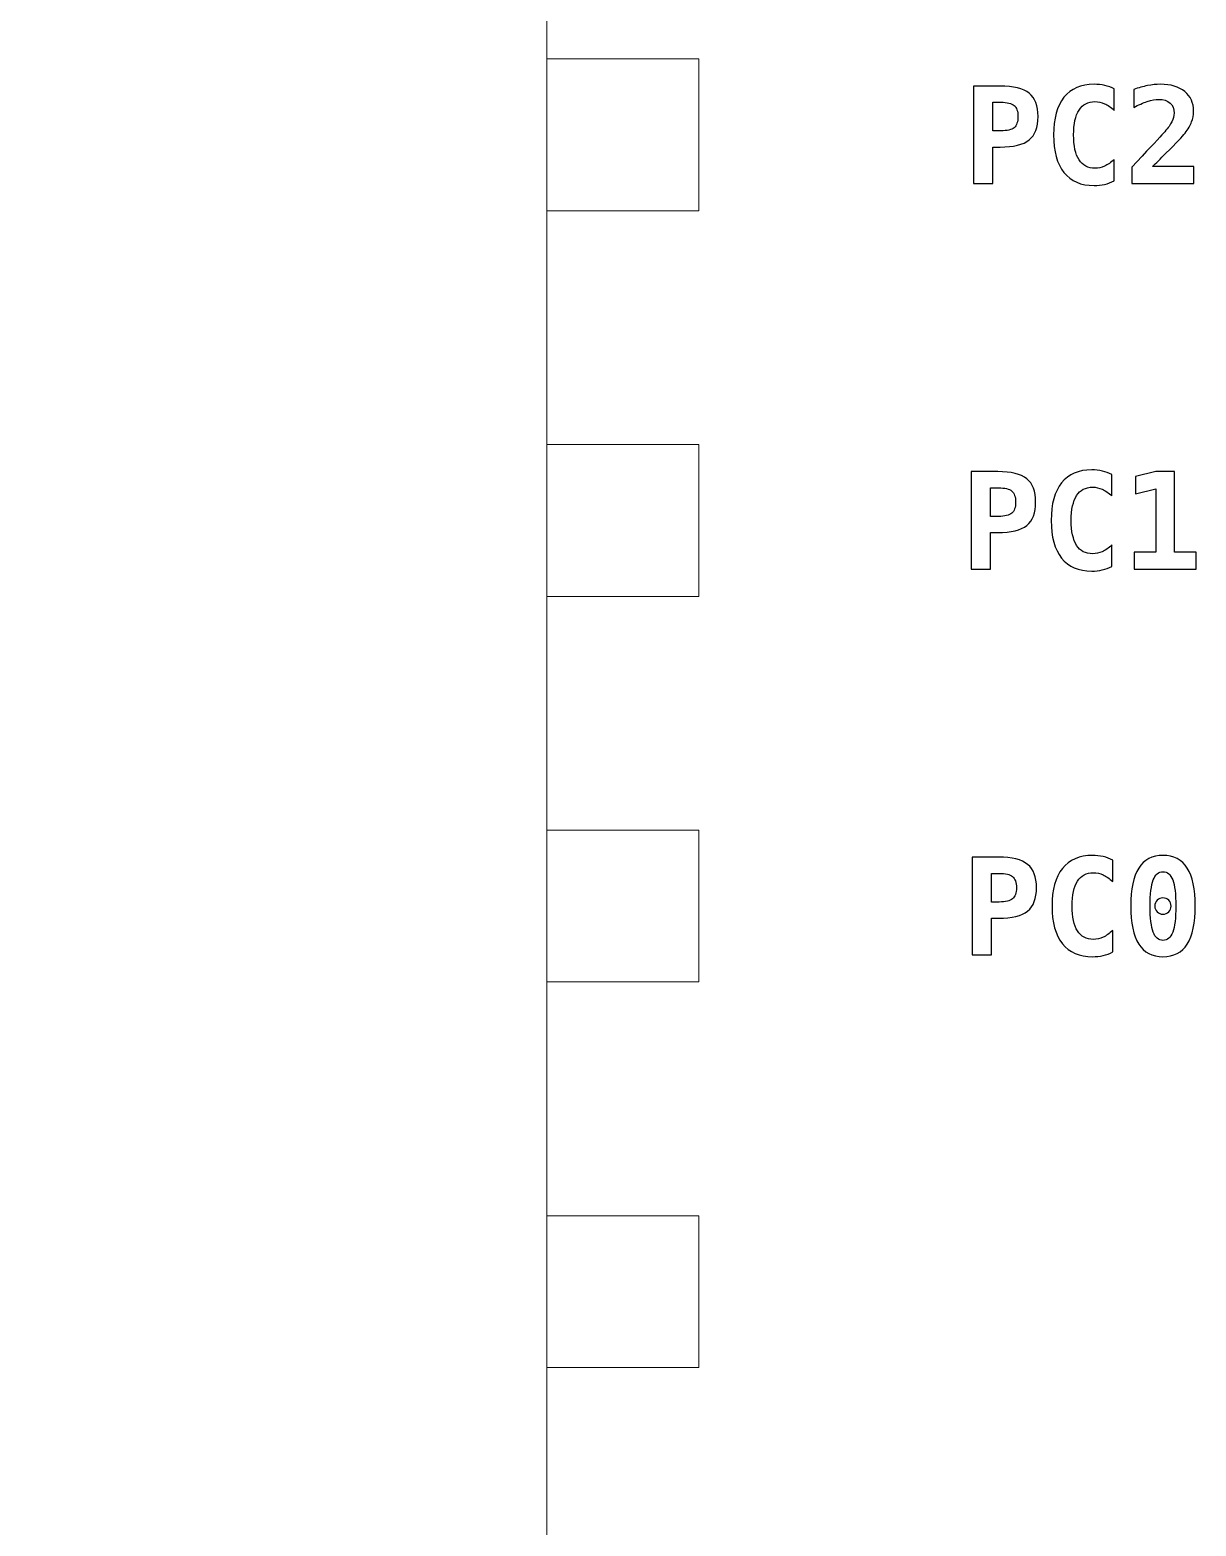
# Model space of a CAD drawing. Header units: centimetres. Extents: x -11.47 to -9.53, y -16.79 to -12.96.
# Drawn here: x -10.478 to -9.71, y -14.877 to -13.892 of the extents above; entities that cross this region are included whole.
import ezdxf

# ---------------------------------------------------------------- set-up
doc = ezdxf.new("R2010")
doc.units = ezdxf.units.CM
doc.header["$MEASUREMENT"] = 0
doc.layers.add('Layer 1', color=7, linetype='Continuous')

msp = doc.modelspace()

# ---------------------------------------------------------------- linework, layer by layer
at = {"layer": 'Layer 1', "color": 7, "lineweight": 9}
for points in [[(-10.8625, -16.575), (-10.1375, -16.575), (-10.1375, -13.125), (-10.8625, -13.125), (-10.8625, -16.575)], [(-10.1375, -14.011), (-10.0375, -14.011), (-10.0375, -13.911), (-10.1375, -13.911), (-10.1375, -14.011)], [(-10.1375, -14.265), (-10.0375, -14.265), (-10.0375, -14.165), (-10.1375, -14.165), (-10.1375, -14.265)], [(-10.1375, -14.519), (-10.0375, -14.519), (-10.0375, -14.419), (-10.1375, -14.419), (-10.1375, -14.519)], [(-10.1375, -14.773), (-10.0375, -14.773), (-10.0375, -14.673), (-10.1375, -14.673), (-10.1375, -14.773)]]:
    msp.add_lwpolyline(points, close=True, dxfattribs=at)
at = {"layer": 'Layer 1', "color": 250}
for points, knots in [([(-9.8565, -13.92881), (-9.8565, -13.92881), (-9.83905, -13.92881), (-9.83905, -13.92881), (-9.83905, -13.92881), (-9.83019, -13.92881), (-9.82381, -13.93038), (-9.81991, -13.93354), (-9.81991, -13.93354), (-9.81602, -13.9367), (-9.81408, -13.94183), (-9.81408, -13.94892), (-9.81408, -13.94892), (-9.81408, -13.956), (-9.81602, -13.96113), (-9.81991, -13.96429), (-9.81991, -13.96429), (-9.82381, -13.96745), (-9.83019, -13.96902), (-9.83905, -13.96902), (-9.83905, -13.96902), (-9.83905, -13.96902), (-9.8438, -13.96902), (-9.8438, -13.96902), (-9.8438, -13.96902), (-9.8438, -13.96902), (-9.8438, -13.9931), (-9.8438, -13.9931), (-9.8438, -13.9931), (-9.8438, -13.9931), (-9.8565, -13.9931), (-9.8565, -13.9931), (-9.8565, -13.9931), (-9.8565, -13.9931), (-9.8565, -13.92881), (-9.8565, -13.92881)], [0, 0, 0, 0, 0.111111, 0.111111, 0.111111, 0.111111, 0.222222, 0.222222, 0.222222, 0.222222, 0.333333, 0.333333, 0.333333, 0.333333, 0.444444, 0.444444, 0.444444, 0.444444, 0.555556, 0.555556, 0.555556, 0.555556, 0.666667, 0.666667, 0.666667, 0.666667, 0.777778, 0.777778, 0.777778, 0.777778, 0.888889, 0.888889, 0.888889, 0.888889, 1, 1, 1, 1]), ([(-9.76384, -13.99125), (-9.76585, -13.99228), (-9.76796, -13.99306), (-9.77018, -13.99357), (-9.77018, -13.99357), (-9.77238, -13.99408), (-9.7747, -13.99435), (-9.77714, -13.99435), (-9.77714, -13.99435), (-9.78581, -13.99435), (-9.79244, -13.9915), (-9.797, -13.98578), (-9.797, -13.98578), (-9.80157, -13.98006), (-9.80385, -13.97182), (-9.80385, -13.96101), (-9.80385, -13.96101), (-9.80385, -13.9502), (-9.80157, -13.94194), (-9.797, -13.93622), (-9.797, -13.93622), (-9.79244, -13.9305), (-9.78581, -13.92765), (-9.77714, -13.92765), (-9.77714, -13.92765), (-9.7747, -13.92765), (-9.77237, -13.92791), (-9.77013, -13.92843), (-9.77013, -13.92843), (-9.76788, -13.92894), (-9.7658, -13.92972), (-9.76384, -13.93075), (-9.76384, -13.93075), (-9.76384, -13.93075), (-9.76384, -13.94487), (-9.76384, -13.94487), (-9.76384, -13.94487), (-9.76602, -13.94286), (-9.76815, -13.94139), (-9.77019, -13.94045), (-9.77019, -13.94045), (-9.77225, -13.93952), (-9.77436, -13.93905), (-9.77655, -13.93905), (-9.77655, -13.93905), (-9.7812, -13.93905), (-9.78471, -13.94091), (-9.78708, -13.9446), (-9.78708, -13.9446), (-9.78944, -13.94828), (-9.79064, -13.95375), (-9.79064, -13.96101), (-9.79064, -13.96101), (-9.79064, -13.96826), (-9.78944, -13.97371), (-9.78708, -13.9774), (-9.78708, -13.9774), (-9.78471, -13.98109), (-9.7812, -13.98294), (-9.77655, -13.98294), (-9.77655, -13.98294), (-9.77436, -13.98294), (-9.77225, -13.98247), (-9.77019, -13.98155), (-9.77019, -13.98155), (-9.76815, -13.98061), (-9.76602, -13.97914), (-9.76384, -13.97712), (-9.76384, -13.97712), (-9.76384, -13.97712), (-9.76384, -13.99125), (-9.76384, -13.99125)], [0, 0, 0, 0, 0.055556, 0.055556, 0.055556, 0.055556, 0.111111, 0.111111, 0.111111, 0.111111, 0.166667, 0.166667, 0.166667, 0.166667, 0.222222, 0.222222, 0.222222, 0.222222, 0.277778, 0.277778, 0.277778, 0.277778, 0.333333, 0.333333, 0.333333, 0.333333, 0.388889, 0.388889, 0.388889, 0.388889, 0.444444, 0.444444, 0.444444, 0.444444, 0.5, 0.5, 0.5, 0.5, 0.555556, 0.555556, 0.555556, 0.555556, 0.611111, 0.611111, 0.611111, 0.611111, 0.666667, 0.666667, 0.666667, 0.666667, 0.722222, 0.722222, 0.722222, 0.722222, 0.777778, 0.777778, 0.777778, 0.777778, 0.833333, 0.833333, 0.833333, 0.833333, 0.888889, 0.888889, 0.888889, 0.888889, 0.944444, 0.944444, 0.944444, 0.944444, 1, 1, 1, 1]), ([(-9.73862, -13.9819), (-9.73862, -13.9819), (-9.71153, -13.9819), (-9.71153, -13.9819), (-9.71153, -13.9819), (-9.71153, -13.9819), (-9.71153, -13.9931), (-9.71153, -13.9931), (-9.71153, -13.9931), (-9.71153, -13.9931), (-9.75235, -13.9931), (-9.75235, -13.9931), (-9.75235, -13.9931), (-9.75235, -13.9931), (-9.75235, -13.98224), (-9.75235, -13.98224), (-9.75235, -13.98224), (-9.75235, -13.98224), (-9.74545, -13.97493), (-9.74545, -13.97493), (-9.74545, -13.97493), (-9.73728, -13.96623), (-9.73231, -13.96088), (-9.73056, -13.95887), (-9.73056, -13.95887), (-9.72842, -13.9564), (-9.72686, -13.95421), (-9.72592, -13.9523), (-9.72592, -13.9523), (-9.72496, -13.95039), (-9.72449, -13.94851), (-9.72449, -13.94664), (-9.72449, -13.94664), (-9.72449, -13.94377), (-9.72536, -13.94155), (-9.72709, -13.93999), (-9.72709, -13.93999), (-9.72883, -13.93842), (-9.7313, -13.93764), (-9.73447, -13.93764), (-9.73447, -13.93764), (-9.73675, -13.93764), (-9.73929, -13.9381), (-9.74212, -13.939), (-9.74212, -13.939), (-9.74495, -13.93991), (-9.74789, -13.94121), (-9.75097, -13.94293), (-9.75097, -13.94293), (-9.75097, -13.94293), (-9.75097, -13.93109), (-9.75097, -13.93109), (-9.75097, -13.93109), (-9.74789, -13.92997), (-9.74489, -13.92912), (-9.74194, -13.92853), (-9.74194, -13.92853), (-9.739, -13.92794), (-9.73618, -13.92765), (-9.73349, -13.92765), (-9.73349, -13.92765), (-9.72668, -13.92765), (-9.72133, -13.92924), (-9.71745, -13.93241), (-9.71745, -13.93241), (-9.71356, -13.93557), (-9.71162, -13.93991), (-9.71162, -13.94539), (-9.71162, -13.94539), (-9.71162, -13.94792), (-9.71204, -13.95028), (-9.71288, -13.95249), (-9.71288, -13.95249), (-9.71373, -13.95471), (-9.71519, -13.95716), (-9.71726, -13.95985), (-9.71726, -13.95985), (-9.71878, -13.96181), (-9.72295, -13.9662), (-9.72978, -13.97304), (-9.72978, -13.97304), (-9.73349, -13.97673), (-9.73643, -13.9797), (-9.73862, -13.9819)], [0, 0, 0, 0, 0.047619, 0.047619, 0.047619, 0.047619, 0.095238, 0.095238, 0.095238, 0.095238, 0.142857, 0.142857, 0.142857, 0.142857, 0.190476, 0.190476, 0.190476, 0.190476, 0.238095, 0.238095, 0.238095, 0.238095, 0.285714, 0.285714, 0.285714, 0.285714, 0.333333, 0.333333, 0.333333, 0.333333, 0.380952, 0.380952, 0.380952, 0.380952, 0.428571, 0.428571, 0.428571, 0.428571, 0.47619, 0.47619, 0.47619, 0.47619, 0.52381, 0.52381, 0.52381, 0.52381, 0.571429, 0.571429, 0.571429, 0.571429, 0.619048, 0.619048, 0.619048, 0.619048, 0.666667, 0.666667, 0.666667, 0.666667, 0.714286, 0.714286, 0.714286, 0.714286, 0.761905, 0.761905, 0.761905, 0.761905, 0.809524, 0.809524, 0.809524, 0.809524, 0.857143, 0.857143, 0.857143, 0.857143, 0.904762, 0.904762, 0.904762, 0.904762, 0.952381, 0.952381, 0.952381, 0.952381, 1, 1, 1, 1]), ([(-9.8438, -13.9395), (-9.8438, -13.9395), (-9.8438, -13.95834), (-9.8438, -13.95834), (-9.8438, -13.95834), (-9.8438, -13.95834), (-9.83858, -13.95834), (-9.83858, -13.95834), (-9.83858, -13.95834), (-9.83442, -13.95834), (-9.8315, -13.95763), (-9.82982, -13.95624), (-9.82982, -13.95624), (-9.82813, -13.95483), (-9.82729, -13.95239), (-9.82729, -13.94892), (-9.82729, -13.94892), (-9.82729, -13.94545), (-9.82813, -13.94301), (-9.82982, -13.9416), (-9.82982, -13.9416), (-9.8315, -13.9402), (-9.83442, -13.9395), (-9.83858, -13.9395), (-9.83858, -13.9395), (-9.83858, -13.9395), (-9.8438, -13.9395), (-9.8438, -13.9395)], [0, 0, 0, 0, 0.142857, 0.142857, 0.142857, 0.142857, 0.285714, 0.285714, 0.285714, 0.285714, 0.428571, 0.428571, 0.428571, 0.428571, 0.571429, 0.571429, 0.571429, 0.571429, 0.714286, 0.714286, 0.714286, 0.714286, 0.857143, 0.857143, 0.857143, 0.857143, 1, 1, 1, 1]), ([(-9.7654, -14.24525), (-9.76741, -14.24628), (-9.76952, -14.24706), (-9.77174, -14.24757), (-9.77174, -14.24757), (-9.77394, -14.24808), (-9.77626, -14.24835), (-9.7787, -14.24835), (-9.7787, -14.24835), (-9.78737, -14.24835), (-9.794, -14.2455), (-9.79856, -14.23978), (-9.79856, -14.23978), (-9.80313, -14.23406), (-9.80541, -14.22582), (-9.80541, -14.21501), (-9.80541, -14.21501), (-9.80541, -14.2042), (-9.80313, -14.19594), (-9.79856, -14.19022), (-9.79856, -14.19022), (-9.794, -14.1845), (-9.78737, -14.18165), (-9.7787, -14.18165), (-9.7787, -14.18165), (-9.77626, -14.18165), (-9.77393, -14.18191), (-9.77169, -14.18243), (-9.77169, -14.18243), (-9.76944, -14.18294), (-9.76736, -14.18372), (-9.7654, -14.18475), (-9.7654, -14.18475), (-9.7654, -14.18475), (-9.7654, -14.19887), (-9.7654, -14.19887), (-9.7654, -14.19887), (-9.76758, -14.19686), (-9.76971, -14.19539), (-9.77175, -14.19445), (-9.77175, -14.19445), (-9.77381, -14.19352), (-9.77592, -14.19305), (-9.77811, -14.19305), (-9.77811, -14.19305), (-9.78276, -14.19305), (-9.78627, -14.19491), (-9.78864, -14.1986), (-9.78864, -14.1986), (-9.791, -14.20228), (-9.7922, -14.20775), (-9.7922, -14.21501), (-9.7922, -14.21501), (-9.7922, -14.22226), (-9.791, -14.22771), (-9.78864, -14.2314), (-9.78864, -14.2314), (-9.78627, -14.23509), (-9.78276, -14.23694), (-9.77811, -14.23694), (-9.77811, -14.23694), (-9.77592, -14.23694), (-9.77381, -14.23647), (-9.77175, -14.23555), (-9.77175, -14.23555), (-9.76971, -14.23461), (-9.76758, -14.23314), (-9.7654, -14.23112), (-9.7654, -14.23112), (-9.7654, -14.23112), (-9.7654, -14.24525), (-9.7654, -14.24525)], [0, 0, 0, 0, 0.055556, 0.055556, 0.055556, 0.055556, 0.111111, 0.111111, 0.111111, 0.111111, 0.166667, 0.166667, 0.166667, 0.166667, 0.222222, 0.222222, 0.222222, 0.222222, 0.277778, 0.277778, 0.277778, 0.277778, 0.333333, 0.333333, 0.333333, 0.333333, 0.388889, 0.388889, 0.388889, 0.388889, 0.444444, 0.444444, 0.444444, 0.444444, 0.5, 0.5, 0.5, 0.5, 0.555556, 0.555556, 0.555556, 0.555556, 0.611111, 0.611111, 0.611111, 0.611111, 0.666667, 0.666667, 0.666667, 0.666667, 0.722222, 0.722222, 0.722222, 0.722222, 0.777778, 0.777778, 0.777778, 0.777778, 0.833333, 0.833333, 0.833333, 0.833333, 0.888889, 0.888889, 0.888889, 0.888889, 0.944444, 0.944444, 0.944444, 0.944444, 1, 1, 1, 1]), ([(-9.85806, -14.18281), (-9.85806, -14.18281), (-9.84061, -14.18281), (-9.84061, -14.18281), (-9.84061, -14.18281), (-9.83175, -14.18281), (-9.82537, -14.18438), (-9.82147, -14.18754), (-9.82147, -14.18754), (-9.81758, -14.1907), (-9.81564, -14.19583), (-9.81564, -14.20292), (-9.81564, -14.20292), (-9.81564, -14.21), (-9.81758, -14.21513), (-9.82147, -14.21829), (-9.82147, -14.21829), (-9.82537, -14.22145), (-9.83175, -14.22302), (-9.84061, -14.22302), (-9.84061, -14.22302), (-9.84061, -14.22302), (-9.84536, -14.22302), (-9.84536, -14.22302), (-9.84536, -14.22302), (-9.84536, -14.22302), (-9.84536, -14.2471), (-9.84536, -14.2471), (-9.84536, -14.2471), (-9.84536, -14.2471), (-9.85806, -14.2471), (-9.85806, -14.2471), (-9.85806, -14.2471), (-9.85806, -14.2471), (-9.85806, -14.18281), (-9.85806, -14.18281)], [0, 0, 0, 0, 0.111111, 0.111111, 0.111111, 0.111111, 0.222222, 0.222222, 0.222222, 0.222222, 0.333333, 0.333333, 0.333333, 0.333333, 0.444444, 0.444444, 0.444444, 0.444444, 0.555556, 0.555556, 0.555556, 0.555556, 0.666667, 0.666667, 0.666667, 0.666667, 0.777778, 0.777778, 0.777778, 0.777778, 0.888889, 0.888889, 0.888889, 0.888889, 1, 1, 1, 1]), ([(-9.75076, -14.2359), (-9.75076, -14.2359), (-9.73655, -14.2359), (-9.73655, -14.2359), (-9.73655, -14.2359), (-9.73655, -14.2359), (-9.73655, -14.19417), (-9.73655, -14.19417), (-9.73655, -14.19417), (-9.73655, -14.19417), (-9.74976, -14.19745), (-9.74976, -14.19745), (-9.74976, -14.19745), (-9.74976, -14.19745), (-9.74976, -14.186), (-9.74976, -14.186), (-9.74976, -14.186), (-9.74976, -14.186), (-9.73646, -14.18281), (-9.73646, -14.18281), (-9.73646, -14.18281), (-9.73646, -14.18281), (-9.72419, -14.18281), (-9.72419, -14.18281), (-9.72419, -14.18281), (-9.72419, -14.18281), (-9.72419, -14.2359), (-9.72419, -14.2359), (-9.72419, -14.2359), (-9.72419, -14.2359), (-9.70997, -14.2359), (-9.70997, -14.2359), (-9.70997, -14.2359), (-9.70997, -14.2359), (-9.70997, -14.2471), (-9.70997, -14.2471), (-9.70997, -14.2471), (-9.70997, -14.2471), (-9.75076, -14.2471), (-9.75076, -14.2471), (-9.75076, -14.2471), (-9.75076, -14.2471), (-9.75076, -14.2359), (-9.75076, -14.2359)], [0, 0, 0, 0, 0.090909, 0.090909, 0.090909, 0.090909, 0.181818, 0.181818, 0.181818, 0.181818, 0.272727, 0.272727, 0.272727, 0.272727, 0.363636, 0.363636, 0.363636, 0.363636, 0.454545, 0.454545, 0.454545, 0.454545, 0.545455, 0.545455, 0.545455, 0.545455, 0.636364, 0.636364, 0.636364, 0.636364, 0.727273, 0.727273, 0.727273, 0.727273, 0.818182, 0.818182, 0.818182, 0.818182, 0.909091, 0.909091, 0.909091, 0.909091, 1, 1, 1, 1]), ([(-9.84536, -14.1935), (-9.84536, -14.1935), (-9.84536, -14.21234), (-9.84536, -14.21234), (-9.84536, -14.21234), (-9.84536, -14.21234), (-9.84014, -14.21234), (-9.84014, -14.21234), (-9.84014, -14.21234), (-9.83598, -14.21234), (-9.83306, -14.21163), (-9.83138, -14.21024), (-9.83138, -14.21024), (-9.82969, -14.20883), (-9.82885, -14.20639), (-9.82885, -14.20292), (-9.82885, -14.20292), (-9.82885, -14.19945), (-9.82969, -14.19701), (-9.83138, -14.1956), (-9.83138, -14.1956), (-9.83306, -14.1942), (-9.83598, -14.1935), (-9.84014, -14.1935), (-9.84014, -14.1935), (-9.84014, -14.1935), (-9.84536, -14.1935), (-9.84536, -14.1935)], [0, 0, 0, 0, 0.142857, 0.142857, 0.142857, 0.142857, 0.285714, 0.285714, 0.285714, 0.285714, 0.428571, 0.428571, 0.428571, 0.428571, 0.571429, 0.571429, 0.571429, 0.571429, 0.714286, 0.714286, 0.714286, 0.714286, 0.857143, 0.857143, 0.857143, 0.857143, 1, 1, 1, 1]), ([(-9.85751, -14.43681), (-9.85751, -14.43681), (-9.84006, -14.43681), (-9.84006, -14.43681), (-9.84006, -14.43681), (-9.8312, -14.43681), (-9.82482, -14.43838), (-9.82092, -14.44154), (-9.82092, -14.44154), (-9.81703, -14.4447), (-9.81509, -14.44983), (-9.81509, -14.45692), (-9.81509, -14.45692), (-9.81509, -14.464), (-9.81703, -14.46913), (-9.82092, -14.47229), (-9.82092, -14.47229), (-9.82482, -14.47545), (-9.8312, -14.47702), (-9.84006, -14.47702), (-9.84006, -14.47702), (-9.84006, -14.47702), (-9.84481, -14.47702), (-9.84481, -14.47702), (-9.84481, -14.47702), (-9.84481, -14.47702), (-9.84481, -14.5011), (-9.84481, -14.5011), (-9.84481, -14.5011), (-9.84481, -14.5011), (-9.85751, -14.5011), (-9.85751, -14.5011), (-9.85751, -14.5011), (-9.85751, -14.5011), (-9.85751, -14.43681), (-9.85751, -14.43681)], [0, 0, 0, 0, 0.111111, 0.111111, 0.111111, 0.111111, 0.222222, 0.222222, 0.222222, 0.222222, 0.333333, 0.333333, 0.333333, 0.333333, 0.444444, 0.444444, 0.444444, 0.444444, 0.555556, 0.555556, 0.555556, 0.555556, 0.666667, 0.666667, 0.666667, 0.666667, 0.777778, 0.777778, 0.777778, 0.777778, 0.888889, 0.888889, 0.888889, 0.888889, 1, 1, 1, 1]), ([(-9.76485, -14.49925), (-9.76686, -14.50028), (-9.76897, -14.50106), (-9.77119, -14.50157), (-9.77119, -14.50157), (-9.77339, -14.50208), (-9.77571, -14.50235), (-9.77815, -14.50235), (-9.77815, -14.50235), (-9.78682, -14.50235), (-9.79345, -14.4995), (-9.79801, -14.49378), (-9.79801, -14.49378), (-9.80258, -14.48806), (-9.80486, -14.47982), (-9.80486, -14.46901), (-9.80486, -14.46901), (-9.80486, -14.4582), (-9.80258, -14.44994), (-9.79801, -14.44422), (-9.79801, -14.44422), (-9.79345, -14.4385), (-9.78682, -14.43565), (-9.77815, -14.43565), (-9.77815, -14.43565), (-9.77571, -14.43565), (-9.77338, -14.43591), (-9.77114, -14.43643), (-9.77114, -14.43643), (-9.76889, -14.43694), (-9.76681, -14.43772), (-9.76485, -14.43875), (-9.76485, -14.43875), (-9.76485, -14.43875), (-9.76485, -14.45287), (-9.76485, -14.45287), (-9.76485, -14.45287), (-9.76703, -14.45086), (-9.76916, -14.44939), (-9.7712, -14.44845), (-9.7712, -14.44845), (-9.77326, -14.44752), (-9.77537, -14.44705), (-9.77756, -14.44705), (-9.77756, -14.44705), (-9.78221, -14.44705), (-9.78572, -14.44891), (-9.78809, -14.4526), (-9.78809, -14.4526), (-9.79045, -14.45628), (-9.79165, -14.46175), (-9.79165, -14.46901), (-9.79165, -14.46901), (-9.79165, -14.47626), (-9.79045, -14.48171), (-9.78809, -14.4854), (-9.78809, -14.4854), (-9.78572, -14.48909), (-9.78221, -14.49094), (-9.77756, -14.49094), (-9.77756, -14.49094), (-9.77537, -14.49094), (-9.77326, -14.49047), (-9.7712, -14.48955), (-9.7712, -14.48955), (-9.76916, -14.48861), (-9.76703, -14.48714), (-9.76485, -14.48512), (-9.76485, -14.48512), (-9.76485, -14.48512), (-9.76485, -14.49925), (-9.76485, -14.49925)], [0, 0, 0, 0, 0.055556, 0.055556, 0.055556, 0.055556, 0.111111, 0.111111, 0.111111, 0.111111, 0.166667, 0.166667, 0.166667, 0.166667, 0.222222, 0.222222, 0.222222, 0.222222, 0.277778, 0.277778, 0.277778, 0.277778, 0.333333, 0.333333, 0.333333, 0.333333, 0.388889, 0.388889, 0.388889, 0.388889, 0.444444, 0.444444, 0.444444, 0.444444, 0.5, 0.5, 0.5, 0.5, 0.555556, 0.555556, 0.555556, 0.555556, 0.611111, 0.611111, 0.611111, 0.611111, 0.666667, 0.666667, 0.666667, 0.666667, 0.722222, 0.722222, 0.722222, 0.722222, 0.777778, 0.777778, 0.777778, 0.777778, 0.833333, 0.833333, 0.833333, 0.833333, 0.888889, 0.888889, 0.888889, 0.888889, 0.944444, 0.944444, 0.944444, 0.944444, 1, 1, 1, 1]), ([(-9.75302, -14.46901), (-9.75302, -14.45789), (-9.75125, -14.44954), (-9.74773, -14.44398), (-9.74773, -14.44398), (-9.74418, -14.43843), (-9.73888, -14.43565), (-9.73178, -14.43565), (-9.73178, -14.43565), (-9.72467, -14.43565), (-9.71934, -14.43841), (-9.7158, -14.44395), (-9.7158, -14.44395), (-9.71227, -14.44949), (-9.71051, -14.45786), (-9.71051, -14.46901), (-9.71051, -14.46901), (-9.71051, -14.48015), (-9.71227, -14.4885), (-9.7158, -14.49404), (-9.7158, -14.49404), (-9.71934, -14.49959), (-9.72467, -14.50235), (-9.73178, -14.50235), (-9.73178, -14.50235), (-9.73888, -14.50235), (-9.74418, -14.49957), (-9.74773, -14.49402), (-9.74773, -14.49402), (-9.75125, -14.48846), (-9.75302, -14.48013), (-9.75302, -14.46901)], [0, 0, 0, 0, 0.125, 0.125, 0.125, 0.125, 0.25, 0.25, 0.25, 0.25, 0.375, 0.375, 0.375, 0.375, 0.5, 0.5, 0.5, 0.5, 0.625, 0.625, 0.625, 0.625, 0.75, 0.75, 0.75, 0.75, 0.875, 0.875, 0.875, 0.875, 1, 1, 1, 1]), ([(-9.84481, -14.4475), (-9.84481, -14.4475), (-9.84481, -14.46634), (-9.84481, -14.46634), (-9.84481, -14.46634), (-9.84481, -14.46634), (-9.83959, -14.46634), (-9.83959, -14.46634), (-9.83959, -14.46634), (-9.83543, -14.46634), (-9.83251, -14.46563), (-9.83083, -14.46424), (-9.83083, -14.46424), (-9.82914, -14.46283), (-9.8283, -14.46039), (-9.8283, -14.45692), (-9.8283, -14.45692), (-9.8283, -14.45345), (-9.82914, -14.45101), (-9.83083, -14.4496), (-9.83083, -14.4496), (-9.83251, -14.4482), (-9.83543, -14.4475), (-9.83959, -14.4475), (-9.83959, -14.4475), (-9.83959, -14.4475), (-9.84481, -14.4475), (-9.84481, -14.4475)], [0, 0, 0, 0, 0.142857, 0.142857, 0.142857, 0.142857, 0.285714, 0.285714, 0.285714, 0.285714, 0.428571, 0.428571, 0.428571, 0.428571, 0.571429, 0.571429, 0.571429, 0.571429, 0.714286, 0.714286, 0.714286, 0.714286, 0.857143, 0.857143, 0.857143, 0.857143, 1, 1, 1, 1]), ([(-9.73178, -14.44641), (-9.73472, -14.44641), (-9.73685, -14.4482), (-9.7382, -14.45179), (-9.7382, -14.45179), (-9.73955, -14.45539), (-9.74023, -14.46112), (-9.74023, -14.46901), (-9.74023, -14.46901), (-9.74023, -14.47689), (-9.73955, -14.48261), (-9.7382, -14.48621), (-9.7382, -14.48621), (-9.73685, -14.4898), (-9.73472, -14.49159), (-9.73178, -14.49159), (-9.73178, -14.49159), (-9.72883, -14.49159), (-9.72668, -14.4898), (-9.72533, -14.48621), (-9.72533, -14.48621), (-9.72397, -14.48261), (-9.7233, -14.47689), (-9.7233, -14.46901), (-9.7233, -14.46901), (-9.7233, -14.46112), (-9.72397, -14.45539), (-9.72533, -14.45179), (-9.72533, -14.45179), (-9.72668, -14.4482), (-9.72883, -14.44641), (-9.73178, -14.44641)], [0, 0, 0, 0, 0.125, 0.125, 0.125, 0.125, 0.25, 0.25, 0.25, 0.25, 0.375, 0.375, 0.375, 0.375, 0.5, 0.5, 0.5, 0.5, 0.625, 0.625, 0.625, 0.625, 0.75, 0.75, 0.75, 0.75, 0.875, 0.875, 0.875, 0.875, 1, 1, 1, 1]), ([(-9.73713, -14.46901), (-9.73713, -14.4675), (-9.73662, -14.46622), (-9.73557, -14.46519), (-9.73557, -14.46519), (-9.73454, -14.46415), (-9.73328, -14.46363), (-9.73178, -14.46363), (-9.73178, -14.46363), (-9.73027, -14.46363), (-9.72899, -14.46415), (-9.72796, -14.46519), (-9.72796, -14.46519), (-9.72691, -14.46622), (-9.7264, -14.4675), (-9.7264, -14.46901), (-9.7264, -14.46901), (-9.7264, -14.47051), (-9.72691, -14.47178), (-9.72796, -14.47281), (-9.72796, -14.47281), (-9.72899, -14.47385), (-9.73027, -14.47436), (-9.73178, -14.47436), (-9.73178, -14.47436), (-9.73328, -14.47436), (-9.73454, -14.47385), (-9.73557, -14.47284), (-9.73557, -14.47284), (-9.73662, -14.47182), (-9.73713, -14.47054), (-9.73713, -14.46901)], [0, 0, 0, 0, 0.125, 0.125, 0.125, 0.125, 0.25, 0.25, 0.25, 0.25, 0.375, 0.375, 0.375, 0.375, 0.5, 0.5, 0.5, 0.5, 0.625, 0.625, 0.625, 0.625, 0.75, 0.75, 0.75, 0.75, 0.875, 0.875, 0.875, 0.875, 1, 1, 1, 1])]:
    msp.add_open_spline(points, degree=3, knots=knots, dxfattribs=at)

doc.saveas('drawing.dxf')
